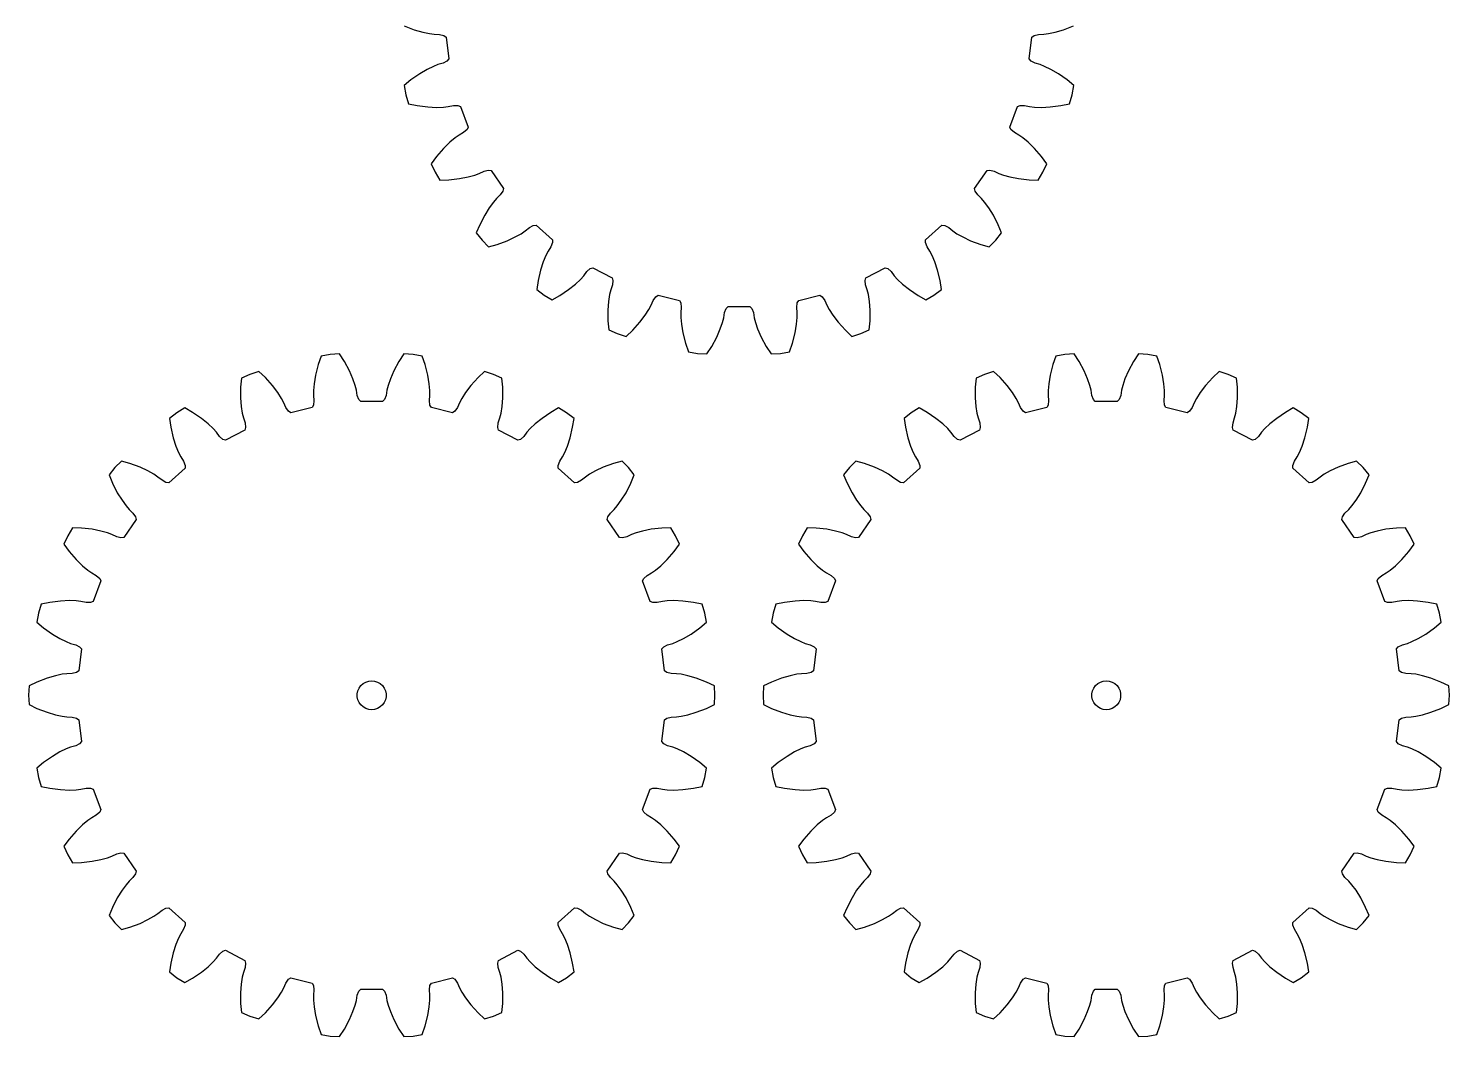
# Model space of a CAD drawing. Extents: x 0 to 148, y 0 to 213.
# Drawn here: x 0 to 147.6, y 0 to 104.7 of the extents above; entities that cross this region are included whole.
import ezdxf

# ---------------------------------------------------------------- set-up
doc = ezdxf.new("R2010")
doc.units = 0

msp = doc.modelspace()

# ---------------------------------------------------------------- linework, layer by layer
for p, q in [((39.04, 104.98), (40.08, 104.57)), ((107.52, 104.57), (108.56, 104.98)), ((40.08, 104.57), (40.96, 104.31)), ((40.96, 104.31), (41.65, 104.17)), ((41.65, 104.17), (42.15, 104.1)), ((42.15, 104.1), (42.7, 104.08)), ((42.7, 104.08), (43.15, 103.97)), ((43.15, 103.97), (43.38, 103.8)), ((43.38, 103.8), (43.65, 101.54)), ((103.95, 101.54), (104.22, 103.8)), ((104.22, 103.8), (104.45, 103.97)), ((104.45, 103.97), (104.91, 104.08)), ((104.91, 104.08), (105.45, 104.1)), ((105.45, 104.1), (105.95, 104.17)), ((105.95, 104.17), (106.65, 104.31)), ((106.65, 104.31), (107.52, 104.57)), ((41.42, 100.46), (40.64, 100)), ((42.06, 100.77), (41.42, 100.46)), ((42.53, 100.95), (42.06, 100.77)), ((43.06, 101.11), (42.53, 100.95)), ((43.47, 101.32), (43.06, 101.11)), ((43.65, 101.54), (43.47, 101.32)), ((104.13, 101.32), (103.95, 101.54)), ((104.55, 101.11), (104.13, 101.32)), ((105.07, 100.95), (104.55, 101.11)), ((105.54, 100.77), (105.07, 100.95)), ((106.18, 100.46), (105.54, 100.77)), ((106.97, 100), (106.18, 100.46)), ((39.72, 99.36), (39.01, 98.77)), ((40.64, 100), (39.72, 99.36)), ((107.88, 99.36), (106.97, 100)), ((108.59, 98.77), (107.88, 99.36)), ((39.01, 98.77), (39.19, 97.82)), ((39.19, 97.82), (39.48, 96.89)), ((108.13, 96.89), (108.42, 97.82)), ((108.42, 97.82), (108.59, 98.77)), ((39.48, 96.89), (40.38, 96.7)), ((40.38, 96.7), (41.49, 96.56)), ((41.49, 96.56), (42.4, 96.51)), ((42.4, 96.51), (43.11, 96.54)), ((43.11, 96.54), (43.61, 96.59)), ((43.61, 96.59), (44.14, 96.7)), ((44.14, 96.7), (44.61, 96.71)), ((44.61, 96.71), (44.87, 96.59)), ((44.87, 96.59), (45.68, 94.47)), ((101.92, 94.47), (102.73, 96.59)), ((102.73, 96.59), (102.99, 96.71)), ((102.99, 96.71), (103.46, 96.7)), ((103.46, 96.7), (103.99, 96.59)), ((103.99, 96.59), (104.5, 96.54)), ((104.5, 96.54), (105.21, 96.51)), ((105.21, 96.51), (106.12, 96.56)), ((106.12, 96.56), (107.22, 96.7)), ((107.22, 96.7), (108.13, 96.89)), ((44.32, 93.34), (43.77, 92.88)), ((44.73, 93.63), (44.32, 93.34)), ((45.2, 93.9), (44.73, 93.63)), ((45.56, 94.21), (45.2, 93.9)), ((45.68, 94.47), (45.56, 94.21)), ((102.05, 94.21), (101.92, 94.47)), ((102.4, 93.9), (102.05, 94.21)), ((102.87, 93.63), (102.4, 93.9)), ((103.28, 93.34), (102.87, 93.63)), ((103.83, 92.88), (103.28, 93.34)), ((43.12, 92.25), (42.39, 91.41)), ((43.77, 92.88), (43.12, 92.25)), ((104.48, 92.25), (103.83, 92.88)), ((105.22, 91.41), (104.48, 92.25)), ((42.39, 91.41), (41.84, 90.66)), ((41.84, 90.66), (42.23, 89.78)), ((105.77, 90.66), (105.22, 91.41)), ((105.37, 89.78), (105.77, 90.66)), ((42.23, 89.78), (42.74, 88.95)), ((42.74, 88.95), (43.66, 88.98)), ((43.66, 88.98), (44.77, 89.11)), ((44.77, 89.11), (45.66, 89.28)), ((45.66, 89.28), (46.35, 89.48)), ((46.35, 89.48), (46.82, 89.65)), ((46.82, 89.65), (47.32, 89.88)), ((47.32, 89.88), (47.76, 90)), ((47.76, 90), (48.05, 89.95)), ((48.05, 89.95), (49.34, 88.08)), ((98.26, 88.08), (99.56, 89.95)), ((99.56, 89.95), (99.84, 90)), ((99.84, 90), (100.29, 89.88)), ((100.29, 89.88), (100.78, 89.65)), ((100.78, 89.65), (101.26, 89.48)), ((101.26, 89.48), (101.94, 89.28)), ((101.94, 89.28), (102.83, 89.11)), ((102.83, 89.11), (103.94, 88.98)), ((103.94, 88.98), (104.87, 88.95)), ((104.87, 88.95), (105.37, 89.78)), ((49.01, 87.42), (48.62, 87.04)), ((49.28, 87.8), (49.01, 87.42)), ((49.34, 88.08), (49.28, 87.8)), ((98.32, 87.8), (98.26, 88.08)), ((98.59, 87.42), (98.32, 87.8)), ((98.98, 87.04), (98.59, 87.42)), ((47.87, 86.09), (47.39, 85.32)), ((48.29, 86.66), (47.87, 86.09)), ((48.62, 87.04), (48.29, 86.66)), ((99.31, 86.66), (98.98, 87.04)), ((99.74, 86.09), (99.31, 86.66)), ((100.22, 85.32), (99.74, 86.09)), ((46.87, 84.32), (46.52, 83.47)), ((47.39, 85.32), (46.87, 84.32)), ((52.03, 84.02), (52.43, 84.24)), ((52.43, 84.24), (52.72, 84.27)), ((52.72, 84.27), (54.42, 82.76)), ((93.18, 82.76), (94.88, 84.27)), ((94.88, 84.27), (95.17, 84.24)), ((95.17, 84.24), (95.58, 84.02)), ((100.73, 84.32), (100.22, 85.32)), ((101.08, 83.47), (100.73, 84.32)), ((46.52, 83.47), (47.12, 82.71)), ((47.12, 82.71), (47.8, 82.02)), ((48.69, 82.27), (49.74, 82.66)), ((49.74, 82.66), (50.56, 83.05)), ((50.56, 83.05), (51.18, 83.39)), ((51.18, 83.39), (51.6, 83.68)), ((51.6, 83.68), (52.03, 84.02)), ((54.42, 82.76), (54.44, 82.47)), ((93.17, 82.47), (93.18, 82.76)), ((95.58, 84.02), (96, 83.68)), ((96, 83.68), (96.42, 83.39)), ((96.42, 83.39), (97.04, 83.05)), ((97.04, 83.05), (97.86, 82.66)), ((97.86, 82.66), (98.91, 82.27)), ((99.8, 82.02), (100.49, 82.71)), ((100.49, 82.71), (101.08, 83.47)), ((47.8, 82.02), (48.69, 82.27)), ((53.97, 81.58), (53.74, 81.13)), ((54.26, 82.04), (53.97, 81.58)), ((54.44, 82.47), (54.26, 82.04)), ((93.34, 82.04), (93.17, 82.47)), ((93.63, 81.58), (93.34, 82.04)), ((93.86, 81.13), (93.63, 81.58)), ((98.91, 82.27), (99.8, 82.02)), ((53.47, 80.47), (53.19, 79.6)), ((53.74, 81.13), (53.47, 80.47)), ((58, 79.46), (58.34, 79.77)), ((58.34, 79.77), (58.62, 79.86)), ((58.62, 79.86), (60.63, 78.81)), ((86.97, 78.81), (88.99, 79.86)), ((88.99, 79.86), (89.26, 79.77)), ((89.26, 79.77), (89.6, 79.46)), ((94.13, 80.47), (93.86, 81.13)), ((94.42, 79.6), (94.13, 80.47)), ((52.93, 78.52), (52.79, 77.61)), ((53.19, 79.6), (52.93, 78.52)), ((56.82, 78.16), (57.33, 78.65)), ((57.33, 78.65), (57.67, 79.02)), ((57.67, 79.02), (58, 79.46)), ((60.63, 78.81), (60.71, 78.53)), ((60.71, 78.53), (60.65, 78.07)), ((86.89, 78.53), (86.97, 78.81)), ((86.95, 78.07), (86.89, 78.53)), ((89.6, 79.46), (89.93, 79.02)), ((89.93, 79.02), (90.27, 78.65)), ((90.27, 78.65), (90.79, 78.16)), ((94.68, 78.52), (94.42, 79.6)), ((94.82, 77.61), (94.68, 78.52)), ((52.79, 77.61), (53.55, 77.01)), ((53.55, 77.01), (54.38, 76.51)), ((54.38, 76.51), (55.18, 76.96)), ((55.18, 76.96), (56.11, 77.59)), ((56.11, 77.59), (56.82, 78.16)), ((60.36, 77.06), (60.25, 76.36)), ((60.48, 77.55), (60.36, 77.06)), ((60.65, 78.07), (60.48, 77.55)), ((64.9, 76.46), (65.15, 76.85)), ((65.15, 76.85), (65.39, 77)), ((65.39, 77), (67.61, 76.45)), ((80, 76.45), (82.21, 77)), ((82.21, 77), (82.45, 76.85)), ((82.45, 76.85), (82.71, 76.46)), ((87.12, 77.55), (86.95, 78.07)), ((87.24, 77.06), (87.12, 77.55)), ((87.35, 76.36), (87.24, 77.06)), ((90.79, 78.16), (91.5, 77.59)), ((91.5, 77.59), (92.42, 76.96)), ((92.42, 76.96), (93.22, 76.51)), ((93.22, 76.51), (94.05, 77.01)), ((94.05, 77.01), (94.82, 77.61)), ((60.25, 76.36), (60.19, 75.45)), ((60.19, 75.45), (60.19, 74.33)), ((64.06, 74.92), (64.44, 75.51)), ((64.44, 75.51), (64.68, 75.96)), ((64.68, 75.96), (64.9, 76.46)), ((67.61, 76.45), (67.75, 76.21)), ((67.75, 76.21), (67.8, 75.74)), ((67.8, 75.74), (67.76, 75.2)), ((72.31, 75.2), (72.46, 75.63)), ((72.46, 75.63), (72.66, 75.84)), ((72.66, 75.84), (74.94, 75.84)), ((74.94, 75.84), (75.14, 75.63)), ((75.14, 75.63), (75.3, 75.2)), ((79.81, 75.74), (79.85, 76.21)), ((79.85, 75.2), (79.81, 75.74)), ((79.85, 76.21), (80, 76.45)), ((82.71, 76.46), (82.93, 75.96)), ((82.93, 75.96), (83.16, 75.51)), ((83.16, 75.51), (83.55, 74.92)), ((87.42, 75.45), (87.35, 76.36)), ((87.41, 74.33), (87.42, 75.45)), ((60.19, 74.33), (60.28, 73.41)), ((62.76, 73.36), (63.5, 74.19)), ((63.5, 74.19), (64.06, 74.92)), ((67.76, 75.2), (67.76, 74.69)), ((67.76, 74.69), (67.82, 73.99)), ((67.82, 73.99), (67.98, 73.09)), ((71.86, 73.5), (72.09, 74.17)), ((72.09, 74.17), (72.22, 74.66)), ((72.22, 74.66), (72.31, 75.2)), ((75.3, 75.2), (75.39, 74.66)), ((75.39, 74.66), (75.51, 74.17)), ((75.51, 74.17), (75.74, 73.5)), ((79.63, 73.09), (79.78, 73.99)), ((79.78, 73.99), (79.84, 74.69)), ((79.84, 74.69), (79.85, 75.2)), ((83.55, 74.92), (84.1, 74.19)), ((84.1, 74.19), (84.85, 73.36)), ((87.33, 73.41), (87.41, 74.33)), ((60.28, 73.41), (61.16, 73.01)), ((61.16, 73.01), (62.09, 72.73)), ((62.09, 72.73), (62.76, 73.36)), ((67.98, 73.09), (68.25, 72.01)), ((70.97, 71.68), (71.5, 72.66)), ((71.5, 72.66), (71.86, 73.5)), ((75.74, 73.5), (76.11, 72.66)), ((76.11, 72.66), (76.63, 71.68)), ((79.35, 72.01), (79.63, 73.09)), ((84.85, 73.36), (85.52, 72.73)), ((85.52, 72.73), (86.44, 73.01)), ((86.44, 73.01), (87.33, 73.41)), ((32.32, 70.9), (31.35, 70.84)), ((32.82, 70.12), (32.32, 70.9)), ((38.98, 70.9), (38.48, 70.12)), ((39.95, 70.84), (38.98, 70.9)), ((68.25, 72.01), (68.55, 71.13)), ((68.55, 71.13), (69.5, 70.96)), ((69.5, 70.96), (70.47, 70.9)), ((70.47, 70.9), (70.97, 71.68)), ((76.63, 71.68), (77.13, 70.9)), ((77.13, 70.9), (78.1, 70.96)), ((78.1, 70.96), (79.05, 71.13)), ((79.05, 71.13), (79.35, 72.01)), ((108.62, 70.9), (107.65, 70.84)), ((109.12, 70.12), (108.62, 70.9)), ((115.28, 70.9), (114.78, 70.12)), ((116.25, 70.84), (115.28, 70.9)), ((30.1, 69.79), (29.83, 68.71)), ((30.4, 70.67), (30.1, 69.79)), ((31.35, 70.84), (30.4, 70.67)), ((33.35, 69.14), (32.82, 70.12)), ((38.48, 70.12), (37.95, 69.14)), ((40.9, 70.67), (39.95, 70.84)), ((41.2, 69.79), (40.9, 70.67)), ((41.48, 68.71), (41.2, 69.79)), ((106.4, 69.79), (106.13, 68.71)), ((106.7, 70.67), (106.4, 69.79)), ((107.65, 70.84), (106.7, 70.67)), ((109.65, 69.14), (109.12, 70.12)), ((114.78, 70.12), (114.26, 69.14)), ((117.2, 70.67), (116.25, 70.84)), ((117.5, 69.79), (117.2, 70.67)), ((117.78, 68.71), (117.5, 69.79)), ((22.12, 68.39), (22.04, 67.46)), ((23.01, 68.78), (22.12, 68.39)), ((23.93, 69.07), (23.01, 68.78)), ((24.61, 68.44), (23.93, 69.07)), ((25.35, 67.61), (24.61, 68.44)), ((29.83, 68.71), (29.67, 67.81)), ((33.71, 68.3), (33.35, 69.14)), ((33.94, 67.63), (33.71, 68.3)), ((37.59, 68.3), (37.36, 67.63)), ((37.95, 69.14), (37.59, 68.3)), ((41.63, 67.81), (41.48, 68.71)), ((46.7, 68.44), (45.95, 67.61)), ((47.37, 69.07), (46.7, 68.44)), ((48.29, 68.78), (47.37, 69.07)), ((49.18, 68.39), (48.29, 68.78)), ((49.26, 67.46), (49.18, 68.39)), ((98.43, 68.39), (98.34, 67.46)), ((99.31, 68.78), (98.43, 68.39)), ((100.24, 69.07), (99.31, 68.78)), ((100.91, 68.44), (100.24, 69.07)), ((101.65, 67.61), (100.91, 68.44)), ((106.13, 68.71), (105.97, 67.81)), ((110.01, 68.3), (109.65, 69.14)), ((110.24, 67.63), (110.01, 68.3)), ((113.89, 68.3), (113.66, 67.63)), ((114.26, 69.14), (113.89, 68.3)), ((117.93, 67.81), (117.78, 68.71)), ((123, 68.44), (122.25, 67.61)), ((123.67, 69.07), (123, 68.44)), ((124.59, 68.78), (123.67, 69.07)), ((125.48, 68.39), (124.59, 68.78)), ((125.56, 67.46), (125.48, 68.39)), ((22.04, 67.46), (22.04, 66.35)), ((25.91, 66.88), (25.35, 67.61)), ((26.29, 66.29), (25.91, 66.88)), ((29.67, 67.81), (29.61, 67.1)), ((29.61, 67.1), (29.61, 66.6)), ((29.61, 66.6), (29.65, 66.05)), ((34.06, 67.14), (33.94, 67.63)), ((34.16, 66.6), (34.06, 67.14)), ((34.31, 66.16), (34.16, 66.6)), ((37.15, 66.6), (36.99, 66.16)), ((37.24, 67.14), (37.15, 66.6)), ((37.36, 67.63), (37.24, 67.14)), ((41.69, 67.1), (41.63, 67.81)), ((41.65, 66.05), (41.69, 66.6)), ((41.69, 66.6), (41.69, 67.1)), ((45.4, 66.88), (45.01, 66.29)), ((45.95, 67.61), (45.4, 66.88)), ((49.27, 66.35), (49.26, 67.46)), ((98.34, 67.46), (98.34, 66.35)), ((102.21, 66.88), (101.65, 67.61)), ((102.59, 66.29), (102.21, 66.88)), ((105.97, 67.81), (105.91, 67.1)), ((105.91, 67.1), (105.91, 66.6)), ((105.91, 66.6), (105.95, 66.05)), ((110.37, 67.14), (110.24, 67.63)), ((110.46, 66.6), (110.37, 67.14)), ((110.61, 66.16), (110.46, 66.6)), ((113.45, 66.6), (113.29, 66.16)), ((113.54, 67.14), (113.45, 66.6)), ((113.66, 67.63), (113.54, 67.14)), ((117.99, 67.1), (117.93, 67.81)), ((117.96, 66.05), (118, 66.6)), ((118, 66.6), (117.99, 67.1)), ((121.7, 66.88), (121.31, 66.29)), ((122.25, 67.61), (121.7, 66.88)), ((125.57, 66.35), (125.56, 67.46)), ((16.23, 65.29), (15.4, 64.79)), ((17.03, 64.83), (16.23, 65.29)), ((22.04, 66.35), (22.1, 65.44)), ((22.1, 65.44), (22.21, 64.74)), ((26.53, 65.84), (26.29, 66.29)), ((26.74, 65.34), (26.53, 65.84)), ((27, 64.95), (26.74, 65.34)), ((27.24, 64.8), (27, 64.95)), ((29.46, 65.34), (27.24, 64.8)), ((29.6, 65.59), (29.46, 65.34)), ((29.65, 66.05), (29.6, 65.59)), ((34.51, 65.96), (34.31, 66.16)), ((36.79, 65.96), (34.51, 65.96)), ((36.99, 66.16), (36.79, 65.96)), ((41.7, 65.59), (41.65, 66.05)), ((41.85, 65.34), (41.7, 65.59)), ((44.06, 64.8), (41.85, 65.34)), ((44.3, 64.95), (44.06, 64.8)), ((44.56, 65.34), (44.3, 64.95)), ((44.77, 65.84), (44.56, 65.34)), ((45.01, 66.29), (44.77, 65.84)), ((49.09, 64.74), (49.2, 65.44)), ((49.2, 65.44), (49.27, 66.35)), ((55.07, 65.29), (54.27, 64.83)), ((55.9, 64.79), (55.07, 65.29)), ((92.53, 65.29), (91.7, 64.79)), ((93.33, 64.83), (92.53, 65.29)), ((98.34, 66.35), (98.4, 65.44)), ((98.4, 65.44), (98.51, 64.74)), ((102.83, 65.84), (102.59, 66.29)), ((103.05, 65.34), (102.83, 65.84)), ((103.3, 64.95), (103.05, 65.34)), ((103.55, 64.8), (103.3, 64.95)), ((105.76, 65.34), (103.55, 64.8)), ((105.9, 65.59), (105.76, 65.34)), ((105.95, 66.05), (105.9, 65.59)), ((110.81, 65.96), (110.61, 66.16)), ((113.09, 65.96), (110.81, 65.96)), ((113.29, 66.16), (113.09, 65.96)), ((118, 65.59), (117.96, 66.05)), ((118.15, 65.34), (118, 65.59)), ((120.36, 64.8), (118.15, 65.34)), ((120.6, 64.95), (120.36, 64.8)), ((120.86, 65.34), (120.6, 64.95)), ((121.08, 65.84), (120.86, 65.34)), ((121.31, 66.29), (121.08, 65.84)), ((125.39, 64.74), (125.5, 65.44)), ((125.5, 65.44), (125.57, 66.35)), ((131.37, 65.29), (130.57, 64.83)), ((132.2, 64.79), (131.37, 65.29)), ((15.4, 64.79), (14.64, 64.19)), ((14.64, 64.19), (14.78, 63.28)), ((17.96, 64.21), (17.03, 64.83)), ((18.67, 63.64), (17.96, 64.21)), ((19.18, 63.15), (18.67, 63.64)), ((22.21, 64.74), (22.33, 64.25)), ((22.33, 64.25), (22.5, 63.73)), ((22.5, 63.73), (22.56, 63.27)), ((48.74, 63.27), (48.8, 63.73)), ((48.8, 63.73), (48.97, 64.25)), ((48.97, 64.25), (49.09, 64.74)), ((52.64, 63.64), (52.12, 63.15)), ((53.35, 64.21), (52.64, 63.64)), ((54.27, 64.83), (53.35, 64.21)), ((56.67, 64.19), (55.9, 64.79)), ((56.52, 63.28), (56.67, 64.19)), ((91.7, 64.79), (90.94, 64.19)), ((90.94, 64.19), (91.08, 63.28)), ((94.26, 64.21), (93.33, 64.83)), ((94.97, 63.64), (94.26, 64.21)), ((95.48, 63.15), (94.97, 63.64)), ((98.51, 64.74), (98.63, 64.25)), ((98.63, 64.25), (98.8, 63.73)), ((98.8, 63.73), (98.86, 63.27)), ((125.04, 63.27), (125.11, 63.73)), ((125.11, 63.73), (125.28, 64.25)), ((125.28, 64.25), (125.39, 64.74)), ((128.94, 63.64), (128.42, 63.15)), ((129.65, 64.21), (128.94, 63.64)), ((130.57, 64.83), (129.65, 64.21)), ((132.97, 64.19), (132.2, 64.79)), ((132.83, 63.28), (132.97, 64.19)), ((14.78, 63.28), (15.04, 62.19)), ((15.04, 62.19), (15.32, 61.33)), ((19.52, 62.77), (19.18, 63.15)), ((19.85, 62.34), (19.52, 62.77)), ((20.19, 62.02), (19.85, 62.34)), ((20.46, 61.93), (20.19, 62.02)), ((22.48, 62.99), (20.46, 61.93)), ((22.56, 63.27), (22.48, 62.99)), ((48.82, 62.99), (48.74, 63.27)), ((50.84, 61.93), (48.82, 62.99)), ((51.11, 62.02), (50.84, 61.93)), ((51.45, 62.34), (51.11, 62.02)), ((51.78, 62.77), (51.45, 62.34)), ((52.12, 63.15), (51.78, 62.77)), ((55.98, 61.33), (56.27, 62.19)), ((56.27, 62.19), (56.52, 63.28)), ((91.08, 63.28), (91.34, 62.19)), ((91.34, 62.19), (91.62, 61.33)), ((95.82, 62.77), (95.48, 63.15)), ((96.15, 62.34), (95.82, 62.77)), ((96.49, 62.02), (96.15, 62.34)), ((96.77, 61.93), (96.49, 62.02)), ((98.78, 62.99), (96.77, 61.93)), ((98.86, 63.27), (98.78, 62.99)), ((125.12, 62.99), (125.04, 63.27)), ((127.14, 61.93), (125.12, 62.99)), ((127.41, 62.02), (127.14, 61.93)), ((127.75, 62.34), (127.41, 62.02)), ((128.08, 62.77), (127.75, 62.34)), ((128.42, 63.15), (128.08, 62.77)), ((132.28, 61.33), (132.57, 62.19)), ((132.57, 62.19), (132.83, 63.28)), ((15.32, 61.33), (15.59, 60.67)), ((15.59, 60.67), (15.82, 60.22)), ((55.48, 60.22), (55.71, 60.67)), ((55.71, 60.67), (55.98, 61.33)), ((91.62, 61.33), (91.89, 60.67)), ((91.89, 60.67), (92.12, 60.22)), ((131.78, 60.22), (132.01, 60.67)), ((132.01, 60.67), (132.28, 61.33)), ((8.97, 59.09), (8.37, 58.33)), ((9.65, 59.78), (8.97, 59.09)), ((10.54, 59.53), (9.65, 59.78)), ((11.59, 59.14), (10.54, 59.53)), ((12.41, 58.75), (11.59, 59.14)), ((15.82, 60.22), (16.11, 59.76)), ((16.11, 59.76), (16.28, 59.33)), ((16.28, 59.33), (16.27, 59.04)), ((55.02, 59.33), (55.19, 59.76)), ((55.03, 59.04), (55.02, 59.33)), ((55.19, 59.76), (55.48, 60.22)), ((59.71, 59.14), (58.89, 58.75)), ((60.76, 59.53), (59.71, 59.14)), ((61.65, 59.78), (60.76, 59.53)), ((62.34, 59.09), (61.65, 59.78)), ((62.93, 58.33), (62.34, 59.09)), ((85.27, 59.09), (84.67, 58.33)), ((85.95, 59.78), (85.27, 59.09)), ((86.84, 59.53), (85.95, 59.78)), ((87.89, 59.14), (86.84, 59.53)), ((88.72, 58.75), (87.89, 59.14)), ((92.12, 60.22), (92.41, 59.76)), ((92.41, 59.76), (92.59, 59.33)), ((92.59, 59.33), (92.57, 59.04)), ((131.32, 59.33), (131.49, 59.76)), ((131.33, 59.04), (131.32, 59.33)), ((131.49, 59.76), (131.78, 60.22)), ((136.02, 59.14), (135.19, 58.75)), ((137.06, 59.53), (136.02, 59.14)), ((137.95, 59.78), (137.06, 59.53)), ((138.64, 59.09), (137.95, 59.78)), ((139.24, 58.33), (138.64, 59.09)), ((8.37, 58.33), (8.72, 57.47)), ((13.03, 58.4), (12.41, 58.75)), ((13.45, 58.12), (13.03, 58.4)), ((13.88, 57.78), (13.45, 58.12)), ((14.28, 57.55), (13.88, 57.78)), ((16.27, 59.04), (14.57, 57.53)), ((56.73, 57.53), (55.03, 59.04)), ((57.43, 57.78), (57.02, 57.55)), ((57.85, 58.12), (57.43, 57.78)), ((58.27, 58.4), (57.85, 58.12)), ((58.89, 58.75), (58.27, 58.4)), ((62.58, 57.47), (62.93, 58.33)), ((84.67, 58.33), (85.03, 57.47)), ((89.33, 58.4), (88.72, 58.75)), ((89.75, 58.12), (89.33, 58.4)), ((90.18, 57.78), (89.75, 58.12)), ((90.58, 57.55), (90.18, 57.78)), ((92.57, 59.04), (90.87, 57.53)), ((133.03, 57.53), (131.33, 59.04)), ((133.73, 57.78), (133.32, 57.55)), ((134.15, 58.12), (133.73, 57.78)), ((134.57, 58.4), (134.15, 58.12)), ((135.19, 58.75), (134.57, 58.4)), ((138.88, 57.47), (139.24, 58.33)), ((8.72, 57.47), (9.23, 56.48)), ((9.23, 56.48), (9.72, 55.71)), ((14.57, 57.53), (14.28, 57.55)), ((57.02, 57.55), (56.73, 57.53)), ((61.58, 55.71), (62.07, 56.48)), ((62.07, 56.48), (62.58, 57.47)), ((85.03, 57.47), (85.54, 56.48)), ((85.54, 56.48), (86.02, 55.71)), ((90.87, 57.53), (90.58, 57.55)), ((133.32, 57.55), (133.03, 57.53)), ((137.89, 55.71), (138.37, 56.48)), ((138.37, 56.48), (138.88, 57.47)), ((9.72, 55.71), (10.14, 55.14)), ((10.14, 55.14), (10.47, 54.76)), ((10.47, 54.76), (10.86, 54.37)), ((60.44, 54.37), (60.83, 54.76)), ((60.83, 54.76), (61.16, 55.14)), ((61.16, 55.14), (61.58, 55.71)), ((86.02, 55.71), (86.44, 55.14)), ((86.44, 55.14), (86.77, 54.76)), ((86.77, 54.76), (87.16, 54.37)), ((136.74, 54.37), (137.13, 54.76)), ((137.13, 54.76), (137.46, 55.14)), ((137.46, 55.14), (137.89, 55.71)), ((11.19, 53.72), (9.9, 51.84)), ((10.86, 54.37), (11.13, 54)), ((11.13, 54), (11.19, 53.72)), ((60.11, 53.72), (60.17, 54)), ((61.4, 51.84), (60.11, 53.72)), ((60.17, 54), (60.44, 54.37)), ((87.49, 53.72), (86.2, 51.84)), ((87.16, 54.37), (87.43, 54)), ((87.43, 54), (87.49, 53.72)), ((136.41, 53.72), (136.47, 54)), ((137.71, 51.84), (136.41, 53.72)), ((136.47, 54), (136.74, 54.37)), ((4.08, 52.02), (3.69, 51.13)), ((4.59, 52.85), (4.08, 52.02)), ((5.51, 52.82), (4.59, 52.85)), ((6.62, 52.69), (5.51, 52.82)), ((7.51, 52.51), (6.62, 52.69)), ((8.2, 52.32), (7.51, 52.51)), ((8.67, 52.15), (8.2, 52.32)), ((9.17, 51.92), (8.67, 52.15)), ((9.61, 51.8), (9.17, 51.92)), ((9.9, 51.84), (9.61, 51.8)), ((61.69, 51.8), (61.4, 51.84)), ((62.14, 51.92), (61.69, 51.8)), ((62.63, 52.15), (62.14, 51.92)), ((63.11, 52.32), (62.63, 52.15)), ((63.79, 52.51), (63.11, 52.32)), ((64.68, 52.69), (63.79, 52.51)), ((65.79, 52.82), (64.68, 52.69)), ((66.72, 52.85), (65.79, 52.82)), ((67.22, 52.02), (66.72, 52.85)), ((67.62, 51.13), (67.22, 52.02)), ((80.38, 52.02), (79.99, 51.13)), ((80.89, 52.85), (80.38, 52.02)), ((81.81, 52.82), (80.89, 52.85)), ((82.92, 52.69), (81.81, 52.82)), ((83.81, 52.51), (82.92, 52.69)), ((84.5, 52.32), (83.81, 52.51)), ((84.97, 52.15), (84.5, 52.32)), ((85.47, 51.92), (84.97, 52.15)), ((85.91, 51.8), (85.47, 51.92)), ((86.2, 51.84), (85.91, 51.8)), ((137.99, 51.8), (137.71, 51.84)), ((138.44, 51.92), (137.99, 51.8)), ((138.93, 52.15), (138.44, 51.92)), ((139.41, 52.32), (138.93, 52.15)), ((140.09, 52.51), (139.41, 52.32)), ((140.99, 52.69), (140.09, 52.51)), ((142.09, 52.82), (140.99, 52.69)), ((143.02, 52.85), (142.09, 52.82)), ((143.52, 52.02), (143.02, 52.85)), ((143.92, 51.13), (143.52, 52.02)), ((3.69, 51.13), (4.24, 50.39)), ((4.24, 50.39), (4.97, 49.55)), ((66.33, 49.55), (67.07, 50.39)), ((67.07, 50.39), (67.62, 51.13)), ((79.99, 51.13), (80.54, 50.39)), ((80.54, 50.39), (81.27, 49.55)), ((142.63, 49.55), (143.37, 50.39)), ((143.37, 50.39), (143.92, 51.13)), ((4.97, 49.55), (5.62, 48.91)), ((5.62, 48.91), (6.17, 48.46)), ((65.13, 48.46), (65.68, 48.91)), ((65.68, 48.91), (66.33, 49.55)), ((81.27, 49.55), (81.92, 48.91)), ((81.92, 48.91), (82.47, 48.46)), ((141.43, 48.46), (141.98, 48.91)), ((141.98, 48.91), (142.63, 49.55)), ((6.17, 48.46), (6.58, 48.17)), ((6.58, 48.17), (7.05, 47.89)), ((7.53, 47.33), (6.72, 45.2)), ((7.05, 47.89), (7.41, 47.59)), ((7.41, 47.59), (7.53, 47.33)), ((63.77, 47.33), (63.9, 47.59)), ((64.58, 45.2), (63.77, 47.33)), ((63.9, 47.59), (64.25, 47.89)), ((64.25, 47.89), (64.72, 48.17)), ((64.72, 48.17), (65.13, 48.46)), ((82.47, 48.46), (82.88, 48.17)), ((82.88, 48.17), (83.36, 47.89)), ((83.83, 47.33), (83.02, 45.2)), ((83.36, 47.89), (83.71, 47.59)), ((83.71, 47.59), (83.83, 47.33)), ((140.07, 47.33), (140.2, 47.59)), ((140.88, 45.2), (140.07, 47.33)), ((140.2, 47.59), (140.55, 47.89)), ((140.55, 47.89), (141.02, 48.17)), ((141.02, 48.17), (141.43, 48.46)), ((1.32, 44.91), (1.04, 43.98)), ((2.23, 45.1), (1.32, 44.91)), ((3.34, 45.24), (2.23, 45.1)), ((4.25, 45.28), (3.34, 45.24)), ((4.95, 45.26), (4.25, 45.28)), ((5.46, 45.2), (4.95, 45.26)), ((5.99, 45.1), (5.46, 45.2)), ((6.46, 45.09), (5.99, 45.1)), ((6.72, 45.2), (6.46, 45.09)), ((64.84, 45.09), (64.58, 45.2)), ((65.31, 45.1), (64.84, 45.09)), ((65.84, 45.2), (65.31, 45.1)), ((66.35, 45.26), (65.84, 45.2)), ((67.05, 45.28), (66.35, 45.26)), ((67.97, 45.24), (67.05, 45.28)), ((69.07, 45.1), (67.97, 45.24)), ((69.98, 44.91), (69.07, 45.1)), ((70.27, 43.98), (69.98, 44.91)), ((77.63, 44.91), (77.34, 43.98)), ((78.53, 45.1), (77.63, 44.91)), ((79.64, 45.24), (78.53, 45.1)), ((80.55, 45.28), (79.64, 45.24)), ((81.26, 45.26), (80.55, 45.28)), ((81.76, 45.2), (81.26, 45.26)), ((82.3, 45.1), (81.76, 45.2)), ((82.76, 45.09), (82.3, 45.1)), ((83.02, 45.2), (82.76, 45.09)), ((141.15, 45.09), (140.88, 45.2)), ((141.61, 45.1), (141.15, 45.09)), ((142.15, 45.2), (141.61, 45.1)), ((142.65, 45.26), (142.15, 45.2)), ((143.36, 45.28), (142.65, 45.26)), ((144.27, 45.24), (143.36, 45.28)), ((145.37, 45.1), (144.27, 45.24)), ((146.28, 44.91), (145.37, 45.1)), ((146.57, 43.98), (146.28, 44.91)), ((1.04, 43.98), (0.86, 43.03)), ((0.86, 43.03), (1.57, 42.44)), ((69.73, 42.44), (70.44, 43.03)), ((70.44, 43.03), (70.27, 43.98)), ((77.34, 43.98), (77.16, 43.03)), ((77.16, 43.03), (77.87, 42.44)), ((146.03, 42.44), (146.74, 43.03)), ((146.74, 43.03), (146.57, 43.98)), ((1.57, 42.44), (2.49, 41.8)), ((2.49, 41.8), (3.27, 41.33)), ((3.27, 41.33), (3.91, 41.03)), ((67.39, 41.03), (68.03, 41.33)), ((68.03, 41.33), (68.82, 41.8)), ((68.82, 41.8), (69.73, 42.44)), ((77.87, 42.44), (78.79, 41.8)), ((78.79, 41.8), (79.57, 41.33)), ((79.57, 41.33), (80.21, 41.03)), ((143.69, 41.03), (144.33, 41.33)), ((144.33, 41.33), (145.12, 41.8)), ((145.12, 41.8), (146.03, 42.44)), ((3.91, 41.03), (4.38, 40.84)), ((4.38, 40.84), (4.91, 40.69)), ((4.91, 40.69), (5.32, 40.48)), ((5.5, 40.26), (5.23, 38)), ((5.32, 40.48), (5.5, 40.26)), ((65.8, 40.26), (65.98, 40.48)), ((66.07, 38), (65.8, 40.26)), ((65.98, 40.48), (66.39, 40.69)), ((66.39, 40.69), (66.92, 40.84)), ((66.92, 40.84), (67.39, 41.03)), ((80.21, 41.03), (80.68, 40.84)), ((80.68, 40.84), (81.21, 40.69)), ((81.21, 40.69), (81.62, 40.48)), ((81.8, 40.26), (81.53, 38)), ((81.62, 40.48), (81.8, 40.26)), ((142.1, 40.26), (142.28, 40.48)), ((142.37, 38), (142.1, 40.26)), ((142.28, 40.48), (142.7, 40.69)), ((142.7, 40.69), (143.22, 40.84)), ((143.22, 40.84), (143.69, 41.03)), ((1.93, 37.22), (0.89, 36.82)), ((2.81, 37.48), (1.93, 37.22)), ((3.5, 37.63), (2.81, 37.48)), ((4, 37.69), (3.5, 37.63)), ((4.55, 37.72), (4, 37.69)), ((5, 37.82), (4.55, 37.72)), ((5.23, 38), (5, 37.82)), ((35.04, 36.82), (35.34, 36.92)), ((35.34, 36.92), (35.65, 36.95)), ((35.65, 36.95), (35.96, 36.92)), ((35.96, 36.92), (36.26, 36.82)), ((66.3, 37.82), (66.07, 38)), ((66.75, 37.72), (66.3, 37.82)), ((67.3, 37.69), (66.75, 37.72)), ((67.8, 37.63), (67.3, 37.69)), ((68.5, 37.48), (67.8, 37.63)), ((69.37, 37.22), (68.5, 37.48)), ((70.41, 36.82), (69.37, 37.22)), ((78.23, 37.22), (77.19, 36.82)), ((79.11, 37.48), (78.23, 37.22)), ((79.8, 37.63), (79.11, 37.48)), ((80.3, 37.69), (79.8, 37.63)), ((80.85, 37.72), (80.3, 37.69)), ((81.3, 37.82), (80.85, 37.72)), ((81.53, 38), (81.3, 37.82)), ((111.34, 36.82), (111.64, 36.92)), ((111.64, 36.92), (111.95, 36.95)), ((111.95, 36.95), (112.26, 36.92)), ((112.26, 36.92), (112.56, 36.82)), ((142.6, 37.82), (142.37, 38)), ((143.06, 37.72), (142.6, 37.82)), ((143.6, 37.69), (143.06, 37.72)), ((144.1, 37.63), (143.6, 37.69)), ((144.8, 37.48), (144.1, 37.63)), ((145.67, 37.22), (144.8, 37.48)), ((146.71, 36.82), (145.67, 37.22)), ((0.06, 36.42), (0, 35.45)), ((0, 35.45), (0.06, 34.48)), ((0.89, 36.82), (0.06, 36.42)), ((34.16, 35.61), (34.22, 35.91)), ((34.16, 35.29), (34.16, 35.61)), ((34.22, 35.91), (34.35, 36.2)), ((34.35, 36.2), (34.54, 36.45)), ((34.54, 36.45), (34.77, 36.66)), ((34.77, 36.66), (35.04, 36.82)), ((36.26, 36.82), (36.53, 36.66)), ((36.53, 36.66), (36.77, 36.45)), ((36.77, 36.45), (36.95, 36.2)), ((36.95, 36.2), (37.08, 35.91)), ((37.08, 35.91), (37.14, 35.61)), ((37.14, 35.61), (37.14, 35.29)), ((71.24, 36.42), (70.41, 36.82)), ((71.3, 35.45), (71.24, 36.42)), ((71.24, 34.48), (71.3, 35.45)), ((76.36, 36.42), (76.3, 35.45)), ((76.3, 35.45), (76.36, 34.48)), ((77.19, 36.82), (76.36, 36.42)), ((110.46, 35.61), (110.53, 35.91)), ((110.46, 35.29), (110.46, 35.61)), ((110.53, 35.91), (110.65, 36.2)), ((110.65, 36.2), (110.84, 36.45)), ((110.84, 36.45), (111.07, 36.66)), ((111.07, 36.66), (111.34, 36.82)), ((112.56, 36.82), (112.83, 36.66)), ((112.83, 36.66), (113.07, 36.45)), ((113.07, 36.45), (113.25, 36.2)), ((113.25, 36.2), (113.38, 35.91)), ((113.38, 35.91), (113.44, 35.61)), ((113.44, 35.61), (113.44, 35.29)), ((147.54, 36.42), (146.71, 36.82)), ((147.6, 35.45), (147.54, 36.42)), ((147.54, 34.48), (147.6, 35.45)), ((0.06, 34.48), (0.89, 34.08)), ((0.89, 34.08), (1.93, 33.68)), ((34.22, 34.99), (34.16, 35.29)), ((34.35, 34.7), (34.22, 34.99)), ((34.54, 34.45), (34.35, 34.7)), ((34.77, 34.24), (34.54, 34.45)), ((35.04, 34.08), (34.77, 34.24)), ((35.34, 33.98), (35.04, 34.08)), ((35.65, 33.95), (35.34, 33.98)), ((35.96, 33.98), (35.65, 33.95)), ((36.26, 34.08), (35.96, 33.98)), ((36.53, 34.24), (36.26, 34.08)), ((36.77, 34.45), (36.53, 34.24)), ((36.95, 34.7), (36.77, 34.45)), ((37.08, 34.99), (36.95, 34.7)), ((37.14, 35.29), (37.08, 34.99)), ((69.37, 33.68), (70.41, 34.08)), ((70.41, 34.08), (71.24, 34.48)), ((76.36, 34.48), (77.19, 34.08)), ((77.19, 34.08), (78.23, 33.68)), ((110.53, 34.99), (110.46, 35.29)), ((110.65, 34.7), (110.53, 34.99)), ((110.84, 34.45), (110.65, 34.7)), ((111.07, 34.24), (110.84, 34.45)), ((111.34, 34.08), (111.07, 34.24)), ((111.64, 33.98), (111.34, 34.08)), ((111.95, 33.95), (111.64, 33.98)), ((112.26, 33.98), (111.95, 33.95)), ((112.56, 34.08), (112.26, 33.98)), ((112.83, 34.24), (112.56, 34.08)), ((113.07, 34.45), (112.83, 34.24)), ((113.25, 34.7), (113.07, 34.45)), ((113.38, 34.99), (113.25, 34.7)), ((113.44, 35.29), (113.38, 34.99)), ((145.67, 33.68), (146.71, 34.08)), ((146.71, 34.08), (147.54, 34.48)), ((1.93, 33.68), (2.81, 33.42)), ((2.81, 33.42), (3.5, 33.27)), ((3.5, 33.27), (4, 33.2)), ((4, 33.2), (4.55, 33.18)), ((4.55, 33.18), (5, 33.08)), ((5, 33.08), (5.23, 32.9)), ((5.23, 32.9), (5.5, 30.64)), ((65.8, 30.64), (66.07, 32.9)), ((66.07, 32.9), (66.3, 33.08)), ((66.3, 33.08), (66.75, 33.18)), ((66.75, 33.18), (67.3, 33.2)), ((67.3, 33.2), (67.8, 33.27)), ((67.8, 33.27), (68.5, 33.42)), ((68.5, 33.42), (69.37, 33.68)), ((78.23, 33.68), (79.11, 33.42)), ((79.11, 33.42), (79.8, 33.27)), ((79.8, 33.27), (80.3, 33.2)), ((80.3, 33.2), (80.85, 33.18)), ((80.85, 33.18), (81.3, 33.08)), ((81.3, 33.08), (81.53, 32.9)), ((81.53, 32.9), (81.8, 30.64)), ((142.1, 30.64), (142.37, 32.9)), ((142.37, 32.9), (142.6, 33.08)), ((142.6, 33.08), (143.06, 33.18)), ((143.06, 33.18), (143.6, 33.2)), ((143.6, 33.2), (144.1, 33.27)), ((144.1, 33.27), (144.8, 33.42)), ((144.8, 33.42), (145.67, 33.68)), ((3.27, 29.56), (2.49, 29.1)), ((3.91, 29.87), (3.27, 29.56)), ((4.38, 30.05), (3.91, 29.87)), ((4.91, 30.21), (4.38, 30.05)), ((5.32, 30.42), (4.91, 30.21)), ((5.5, 30.64), (5.32, 30.42)), ((65.98, 30.42), (65.8, 30.64)), ((66.39, 30.21), (65.98, 30.42)), ((66.92, 30.05), (66.39, 30.21)), ((67.39, 29.87), (66.92, 30.05)), ((68.03, 29.56), (67.39, 29.87)), ((68.82, 29.1), (68.03, 29.56)), ((79.57, 29.56), (78.79, 29.1)), ((80.21, 29.87), (79.57, 29.56)), ((80.68, 30.05), (80.21, 29.87)), ((81.21, 30.21), (80.68, 30.05)), ((81.62, 30.42), (81.21, 30.21)), ((81.8, 30.64), (81.62, 30.42)), ((142.28, 30.42), (142.1, 30.64)), ((142.7, 30.21), (142.28, 30.42)), ((143.22, 30.05), (142.7, 30.21)), ((143.69, 29.87), (143.22, 30.05)), ((144.33, 29.56), (143.69, 29.87)), ((145.12, 29.1), (144.33, 29.56)), ((1.57, 28.46), (0.86, 27.87)), ((2.49, 29.1), (1.57, 28.46)), ((69.73, 28.46), (68.82, 29.1)), ((70.44, 27.87), (69.73, 28.46)), ((77.87, 28.46), (77.16, 27.87)), ((78.79, 29.1), (77.87, 28.46)), ((146.03, 28.46), (145.12, 29.1)), ((146.74, 27.87), (146.03, 28.46)), ((0.86, 27.87), (1.04, 26.92)), ((1.04, 26.92), (1.32, 25.99)), ((69.98, 25.99), (70.27, 26.92)), ((70.27, 26.92), (70.44, 27.87)), ((77.16, 27.87), (77.34, 26.92)), ((77.34, 26.92), (77.63, 25.99)), ((146.28, 25.99), (146.57, 26.92)), ((146.57, 26.92), (146.74, 27.87)), ((1.32, 25.99), (2.23, 25.8)), ((2.23, 25.8), (3.34, 25.66)), ((3.34, 25.66), (4.25, 25.61)), ((4.25, 25.61), (4.95, 25.64)), ((4.95, 25.64), (5.46, 25.69)), ((5.46, 25.69), (5.99, 25.8)), ((5.99, 25.8), (6.46, 25.81)), ((6.46, 25.81), (6.72, 25.7)), ((6.72, 25.7), (7.53, 23.57)), ((63.77, 23.57), (64.58, 25.7)), ((64.58, 25.7), (64.84, 25.81)), ((64.84, 25.81), (65.31, 25.8)), ((65.31, 25.8), (65.84, 25.69)), ((65.84, 25.69), (66.35, 25.64)), ((66.35, 25.64), (67.05, 25.61)), ((67.05, 25.61), (67.97, 25.66)), ((67.97, 25.66), (69.07, 25.8)), ((69.07, 25.8), (69.98, 25.99)), ((77.63, 25.99), (78.53, 25.8)), ((78.53, 25.8), (79.64, 25.66)), ((79.64, 25.66), (80.55, 25.61)), ((80.55, 25.61), (81.26, 25.64)), ((81.26, 25.64), (81.76, 25.69)), ((81.76, 25.69), (82.3, 25.8)), ((82.3, 25.8), (82.76, 25.81)), ((82.76, 25.81), (83.02, 25.7)), ((83.02, 25.7), (83.83, 23.57)), ((140.07, 23.57), (140.88, 25.7)), ((140.88, 25.7), (141.15, 25.81)), ((141.15, 25.81), (141.61, 25.8)), ((141.61, 25.8), (142.15, 25.69)), ((142.15, 25.69), (142.65, 25.64)), ((142.65, 25.64), (143.36, 25.61)), ((143.36, 25.61), (144.27, 25.66)), ((144.27, 25.66), (145.37, 25.8)), ((145.37, 25.8), (146.28, 25.99)), ((6.17, 22.44), (5.62, 21.99)), ((6.58, 22.73), (6.17, 22.44)), ((7.05, 23.01), (6.58, 22.73)), ((7.41, 23.31), (7.05, 23.01)), ((7.53, 23.57), (7.41, 23.31)), ((63.9, 23.31), (63.77, 23.57)), ((64.25, 23.01), (63.9, 23.31)), ((64.72, 22.73), (64.25, 23.01)), ((65.13, 22.44), (64.72, 22.73)), ((65.68, 21.99), (65.13, 22.44)), ((82.47, 22.44), (81.92, 21.99)), ((82.88, 22.73), (82.47, 22.44)), ((83.36, 23.01), (82.88, 22.73)), ((83.71, 23.31), (83.36, 23.01)), ((83.83, 23.57), (83.71, 23.31)), ((140.2, 23.31), (140.07, 23.57)), ((140.55, 23.01), (140.2, 23.31)), ((141.02, 22.73), (140.55, 23.01)), ((141.43, 22.44), (141.02, 22.73)), ((141.98, 21.99), (141.43, 22.44)), ((4.97, 21.35), (4.24, 20.51)), ((5.62, 21.99), (4.97, 21.35)), ((66.33, 21.35), (65.68, 21.99)), ((67.07, 20.51), (66.33, 21.35)), ((81.27, 21.35), (80.54, 20.51)), ((81.92, 21.99), (81.27, 21.35)), ((142.63, 21.35), (141.98, 21.99)), ((143.37, 20.51), (142.63, 21.35)), ((4.24, 20.51), (3.69, 19.77)), ((3.69, 19.77), (4.08, 18.88)), ((67.62, 19.77), (67.07, 20.51)), ((67.22, 18.88), (67.62, 19.77)), ((80.54, 20.51), (79.99, 19.77)), ((79.99, 19.77), (80.38, 18.88)), ((143.92, 19.77), (143.37, 20.51)), ((143.52, 18.88), (143.92, 19.77)), ((4.08, 18.88), (4.59, 18.05)), ((4.59, 18.05), (5.51, 18.08)), ((5.51, 18.08), (6.62, 18.21)), ((6.62, 18.21), (7.51, 18.38)), ((7.51, 18.38), (8.2, 18.58)), ((8.2, 18.58), (8.67, 18.75)), ((8.67, 18.75), (9.17, 18.98)), ((9.17, 18.98), (9.61, 19.1)), ((9.61, 19.1), (9.9, 19.06)), ((9.9, 19.06), (11.19, 17.18)), ((60.11, 17.18), (61.4, 19.06)), ((61.4, 19.06), (61.69, 19.1)), ((61.69, 19.1), (62.14, 18.98)), ((62.14, 18.98), (62.63, 18.75)), ((62.63, 18.75), (63.11, 18.58)), ((63.11, 18.58), (63.79, 18.38)), ((63.79, 18.38), (64.68, 18.21)), ((64.68, 18.21), (65.79, 18.08)), ((65.79, 18.08), (66.72, 18.05)), ((66.72, 18.05), (67.22, 18.88)), ((80.38, 18.88), (80.89, 18.05)), ((80.89, 18.05), (81.81, 18.08)), ((81.81, 18.08), (82.92, 18.21)), ((82.92, 18.21), (83.81, 18.38)), ((83.81, 18.38), (84.5, 18.58)), ((84.5, 18.58), (84.97, 18.75)), ((84.97, 18.75), (85.47, 18.98)), ((85.47, 18.98), (85.91, 19.1)), ((85.91, 19.1), (86.2, 19.06)), ((86.2, 19.06), (87.49, 17.18)), ((136.41, 17.18), (137.71, 19.06)), ((137.71, 19.06), (137.99, 19.1)), ((137.99, 19.1), (138.44, 18.98)), ((138.44, 18.98), (138.93, 18.75)), ((138.93, 18.75), (139.41, 18.58)), ((139.41, 18.58), (140.09, 18.38)), ((140.09, 18.38), (140.99, 18.21)), ((140.99, 18.21), (142.09, 18.08)), ((142.09, 18.08), (143.02, 18.05)), ((143.02, 18.05), (143.52, 18.88)), ((10.86, 16.52), (10.47, 16.14)), ((11.13, 16.9), (10.86, 16.52)), ((11.19, 17.18), (11.13, 16.9)), ((60.17, 16.9), (60.11, 17.18)), ((60.44, 16.52), (60.17, 16.9)), ((60.83, 16.14), (60.44, 16.52)), ((87.16, 16.52), (86.77, 16.14)), ((87.43, 16.9), (87.16, 16.52)), ((87.49, 17.18), (87.43, 16.9)), ((136.47, 16.9), (136.41, 17.18)), ((136.74, 16.52), (136.47, 16.9)), ((137.13, 16.14), (136.74, 16.52)), ((9.72, 15.19), (9.23, 14.42)), ((10.14, 15.76), (9.72, 15.19)), ((10.47, 16.14), (10.14, 15.76)), ((61.16, 15.76), (60.83, 16.14)), ((61.58, 15.19), (61.16, 15.76)), ((62.07, 14.42), (61.58, 15.19)), ((86.02, 15.19), (85.54, 14.42)), ((86.44, 15.76), (86.02, 15.19)), ((86.77, 16.14), (86.44, 15.76)), ((137.46, 15.76), (137.13, 16.14)), ((137.89, 15.19), (137.46, 15.76)), ((138.37, 14.42), (137.89, 15.19)), ((8.72, 13.42), (8.37, 12.57)), ((9.23, 14.42), (8.72, 13.42)), ((13.88, 13.12), (14.28, 13.35)), ((14.28, 13.35), (14.57, 13.37)), ((14.57, 13.37), (16.27, 11.86)), ((55.03, 11.86), (56.73, 13.37)), ((56.73, 13.37), (57.02, 13.35)), ((57.02, 13.35), (57.43, 13.12)), ((62.58, 13.42), (62.07, 14.42)), ((62.93, 12.57), (62.58, 13.42)), ((85.03, 13.42), (84.67, 12.57)), ((85.54, 14.42), (85.03, 13.42)), ((90.18, 13.12), (90.58, 13.35)), ((90.58, 13.35), (90.87, 13.37)), ((90.87, 13.37), (92.57, 11.86)), ((131.33, 11.86), (133.03, 13.37)), ((133.03, 13.37), (133.32, 13.35)), ((133.32, 13.35), (133.73, 13.12)), ((138.88, 13.42), (138.37, 14.42)), ((139.24, 12.57), (138.88, 13.42)), ((8.37, 12.57), (8.97, 11.81)), ((8.97, 11.81), (9.65, 11.12)), ((11.59, 11.76), (12.41, 12.15)), ((12.41, 12.15), (13.03, 12.5)), ((13.03, 12.5), (13.45, 12.78)), ((13.45, 12.78), (13.88, 13.12)), ((16.27, 11.86), (16.28, 11.57)), ((55.02, 11.57), (55.03, 11.86)), ((57.43, 13.12), (57.85, 12.78)), ((57.85, 12.78), (58.27, 12.5)), ((58.27, 12.5), (58.89, 12.15)), ((58.89, 12.15), (59.71, 11.76)), ((61.65, 11.12), (62.34, 11.81)), ((62.34, 11.81), (62.93, 12.57)), ((84.67, 12.57), (85.27, 11.81)), ((85.27, 11.81), (85.95, 11.12)), ((87.89, 11.76), (88.72, 12.15)), ((88.72, 12.15), (89.33, 12.5)), ((89.33, 12.5), (89.75, 12.78)), ((89.75, 12.78), (90.18, 13.12)), ((92.57, 11.86), (92.59, 11.57)), ((131.32, 11.57), (131.33, 11.86)), ((133.73, 13.12), (134.15, 12.78)), ((134.15, 12.78), (134.57, 12.5)), ((134.57, 12.5), (135.19, 12.15)), ((135.19, 12.15), (136.02, 11.76)), ((137.95, 11.12), (138.64, 11.81)), ((138.64, 11.81), (139.24, 12.57)), ((9.65, 11.12), (10.54, 11.37)), ((10.54, 11.37), (11.59, 11.76)), ((15.82, 10.68), (15.59, 10.23)), ((16.11, 11.14), (15.82, 10.68)), ((16.28, 11.57), (16.11, 11.14)), ((55.19, 11.14), (55.02, 11.57)), ((55.48, 10.68), (55.19, 11.14)), ((55.71, 10.23), (55.48, 10.68)), ((59.71, 11.76), (60.76, 11.37)), ((60.76, 11.37), (61.65, 11.12)), ((85.95, 11.12), (86.84, 11.37)), ((86.84, 11.37), (87.89, 11.76)), ((92.12, 10.68), (91.89, 10.23)), ((92.41, 11.14), (92.12, 10.68)), ((92.59, 11.57), (92.41, 11.14)), ((131.49, 11.14), (131.32, 11.57)), ((131.78, 10.68), (131.49, 11.14)), ((132.01, 10.23), (131.78, 10.68)), ((136.02, 11.76), (137.06, 11.37)), ((137.06, 11.37), (137.95, 11.12)), ((15.32, 9.57), (15.04, 8.71)), ((15.59, 10.23), (15.32, 9.57)), ((19.85, 8.56), (20.19, 8.87)), ((20.19, 8.87), (20.46, 8.97)), ((20.46, 8.97), (22.48, 7.91)), ((48.82, 7.91), (50.84, 8.97)), ((50.84, 8.97), (51.11, 8.87)), ((51.11, 8.87), (51.45, 8.56)), ((55.98, 9.57), (55.71, 10.23)), ((56.27, 8.71), (55.98, 9.57)), ((91.62, 9.57), (91.34, 8.71)), ((91.89, 10.23), (91.62, 9.57)), ((96.15, 8.56), (96.49, 8.87)), ((96.49, 8.87), (96.77, 8.97)), ((96.77, 8.97), (98.78, 7.91)), ((125.12, 7.91), (127.14, 8.97)), ((127.14, 8.97), (127.41, 8.87)), ((127.41, 8.87), (127.75, 8.56)), ((132.28, 9.57), (132.01, 10.23)), ((132.57, 8.71), (132.28, 9.57)), ((14.78, 7.62), (14.64, 6.71)), ((15.04, 8.71), (14.78, 7.62)), ((18.67, 7.26), (19.18, 7.75)), ((19.18, 7.75), (19.52, 8.13)), ((19.52, 8.13), (19.85, 8.56)), ((22.48, 7.91), (22.56, 7.63)), ((22.56, 7.63), (22.5, 7.17)), ((48.74, 7.63), (48.82, 7.91)), ((48.8, 7.17), (48.74, 7.63)), ((51.45, 8.56), (51.78, 8.13)), ((51.78, 8.13), (52.12, 7.75)), ((52.12, 7.75), (52.64, 7.26)), ((56.52, 7.62), (56.27, 8.71)), ((56.67, 6.71), (56.52, 7.62)), ((91.08, 7.62), (90.94, 6.71)), ((91.34, 8.71), (91.08, 7.62)), ((94.97, 7.26), (95.48, 7.75)), ((95.48, 7.75), (95.82, 8.13)), ((95.82, 8.13), (96.15, 8.56)), ((98.78, 7.91), (98.86, 7.63)), ((98.86, 7.63), (98.8, 7.17)), ((125.04, 7.63), (125.12, 7.91)), ((125.11, 7.17), (125.04, 7.63)), ((127.75, 8.56), (128.08, 8.13)), ((128.08, 8.13), (128.42, 7.75)), ((128.42, 7.75), (128.94, 7.26)), ((132.83, 7.62), (132.57, 8.71)), ((132.97, 6.71), (132.83, 7.62)), ((14.64, 6.71), (15.4, 6.11)), ((15.4, 6.11), (16.23, 5.61)), ((16.23, 5.61), (17.03, 6.06)), ((17.03, 6.06), (17.96, 6.69)), ((17.96, 6.69), (18.67, 7.26)), ((22.21, 6.16), (22.1, 5.46)), ((22.33, 6.65), (22.21, 6.16)), ((22.5, 7.17), (22.33, 6.65)), ((26.74, 5.56), (27, 5.95)), ((27, 5.95), (27.24, 6.1)), ((27.24, 6.1), (29.46, 5.56)), ((41.85, 5.56), (44.06, 6.1)), ((44.06, 6.1), (44.3, 5.95)), ((44.3, 5.95), (44.56, 5.56)), ((48.97, 6.65), (48.8, 7.17)), ((49.09, 6.16), (48.97, 6.65)), ((49.2, 5.46), (49.09, 6.16)), ((52.64, 7.26), (53.35, 6.69)), ((53.35, 6.69), (54.27, 6.06)), ((54.27, 6.06), (55.07, 5.61)), ((55.07, 5.61), (55.9, 6.11)), ((55.9, 6.11), (56.67, 6.71)), ((90.94, 6.71), (91.7, 6.11)), ((91.7, 6.11), (92.53, 5.61)), ((92.53, 5.61), (93.33, 6.06)), ((93.33, 6.06), (94.26, 6.69)), ((94.26, 6.69), (94.97, 7.26)), ((98.51, 6.16), (98.4, 5.46)), ((98.63, 6.65), (98.51, 6.16)), ((98.8, 7.17), (98.63, 6.65)), ((103.05, 5.56), (103.3, 5.95)), ((103.3, 5.95), (103.55, 6.1)), ((103.55, 6.1), (105.76, 5.56)), ((118.15, 5.56), (120.36, 6.1)), ((120.36, 6.1), (120.6, 5.95)), ((120.6, 5.95), (120.86, 5.56)), ((125.28, 6.65), (125.11, 7.17)), ((125.39, 6.16), (125.28, 6.65)), ((125.5, 5.46), (125.39, 6.16)), ((128.94, 7.26), (129.65, 6.69)), ((129.65, 6.69), (130.57, 6.06)), ((130.57, 6.06), (131.37, 5.61)), ((131.37, 5.61), (132.2, 6.11)), ((132.2, 6.11), (132.97, 6.71)), ((22.1, 5.46), (22.04, 4.55)), ((22.04, 4.55), (22.04, 3.43)), ((25.91, 4.02), (26.29, 4.61)), ((26.29, 4.61), (26.53, 5.06)), ((26.53, 5.06), (26.74, 5.56)), ((29.46, 5.56), (29.6, 5.31)), ((29.6, 5.31), (29.65, 4.85)), ((29.65, 4.85), (29.61, 4.3)), ((34.16, 4.3), (34.31, 4.73)), ((34.31, 4.73), (34.51, 4.94)), ((34.51, 4.94), (36.79, 4.94)), ((36.79, 4.94), (36.99, 4.73)), ((36.99, 4.73), (37.15, 4.3)), ((41.65, 4.85), (41.7, 5.31)), ((41.69, 4.3), (41.65, 4.85)), ((41.7, 5.31), (41.85, 5.56)), ((44.56, 5.56), (44.77, 5.06)), ((44.77, 5.06), (45.01, 4.61)), ((45.01, 4.61), (45.4, 4.02)), ((49.27, 4.55), (49.2, 5.46)), ((49.26, 3.43), (49.27, 4.55)), ((98.4, 5.46), (98.34, 4.55)), ((98.34, 4.55), (98.34, 3.43)), ((102.21, 4.02), (102.59, 4.61)), ((102.59, 4.61), (102.83, 5.06)), ((102.83, 5.06), (103.05, 5.56)), ((105.76, 5.56), (105.9, 5.31)), ((105.9, 5.31), (105.95, 4.85)), ((105.95, 4.85), (105.91, 4.3)), ((110.46, 4.3), (110.61, 4.73)), ((110.61, 4.73), (110.81, 4.94)), ((110.81, 4.94), (113.09, 4.94)), ((113.09, 4.94), (113.29, 4.73)), ((113.29, 4.73), (113.45, 4.3)), ((117.96, 4.85), (118, 5.31)), ((118, 4.3), (117.96, 4.85)), ((118, 5.31), (118.15, 5.56)), ((120.86, 5.56), (121.08, 5.06)), ((121.08, 5.06), (121.31, 4.61)), ((121.31, 4.61), (121.7, 4.02)), ((125.57, 4.55), (125.5, 5.46)), ((125.56, 3.43), (125.57, 4.55)), ((22.04, 3.43), (22.12, 2.51)), ((24.61, 2.46), (25.35, 3.29)), ((25.35, 3.29), (25.91, 4.02)), ((29.61, 4.3), (29.61, 3.79)), ((29.61, 3.79), (29.67, 3.09)), ((29.67, 3.09), (29.83, 2.19)), ((33.71, 2.6), (33.94, 3.27)), ((33.94, 3.27), (34.06, 3.76)), ((34.06, 3.76), (34.16, 4.3)), ((37.15, 4.3), (37.24, 3.76)), ((37.24, 3.76), (37.36, 3.27)), ((37.36, 3.27), (37.59, 2.6)), ((41.48, 2.19), (41.63, 3.09)), ((41.63, 3.09), (41.69, 3.79)), ((41.69, 3.79), (41.69, 4.3)), ((45.4, 4.02), (45.95, 3.29)), ((45.95, 3.29), (46.7, 2.46)), ((49.18, 2.51), (49.26, 3.43)), ((98.34, 3.43), (98.43, 2.51)), ((100.91, 2.46), (101.65, 3.29)), ((101.65, 3.29), (102.21, 4.02)), ((105.91, 4.3), (105.91, 3.79)), ((105.91, 3.79), (105.97, 3.09)), ((105.97, 3.09), (106.13, 2.19)), ((110.01, 2.6), (110.24, 3.27)), ((110.24, 3.27), (110.37, 3.76)), ((110.37, 3.76), (110.46, 4.3)), ((113.45, 4.3), (113.54, 3.76)), ((113.54, 3.76), (113.66, 3.27)), ((113.66, 3.27), (113.89, 2.6)), ((117.78, 2.19), (117.93, 3.09)), ((117.93, 3.09), (117.99, 3.79)), ((117.99, 3.79), (118, 4.3)), ((121.7, 4.02), (122.25, 3.29)), ((122.25, 3.29), (123, 2.46)), ((125.48, 2.51), (125.56, 3.43)), ((22.12, 2.51), (23.01, 2.12)), ((23.01, 2.12), (23.93, 1.83)), ((23.93, 1.83), (24.61, 2.46)), ((29.83, 2.19), (30.1, 1.11)), ((32.82, 0.78), (33.35, 1.76)), ((33.35, 1.76), (33.71, 2.6)), ((37.59, 2.6), (37.95, 1.76)), ((37.95, 1.76), (38.48, 0.78)), ((41.2, 1.11), (41.48, 2.19)), ((46.7, 2.46), (47.37, 1.83)), ((47.37, 1.83), (48.29, 2.12)), ((48.29, 2.12), (49.18, 2.51)), ((98.43, 2.51), (99.31, 2.12)), ((99.31, 2.12), (100.24, 1.83)), ((100.24, 1.83), (100.91, 2.46)), ((106.13, 2.19), (106.4, 1.11)), ((109.12, 0.78), (109.65, 1.76)), ((109.65, 1.76), (110.01, 2.6)), ((113.89, 2.6), (114.26, 1.76)), ((114.26, 1.76), (114.78, 0.78)), ((117.5, 1.11), (117.78, 2.19)), ((123, 2.46), (123.67, 1.83)), ((123.67, 1.83), (124.59, 2.12)), ((124.59, 2.12), (125.48, 2.51)), ((30.1, 1.11), (30.4, 0.23)), ((30.4, 0.23), (31.35, 0.06)), ((31.35, 0.06), (32.32, 0)), ((32.32, 0), (32.82, 0.78)), ((38.48, 0.78), (38.98, 0)), ((38.98, 0), (39.95, 0.06)), ((39.95, 0.06), (40.9, 0.23)), ((40.9, 0.23), (41.2, 1.11)), ((106.4, 1.11), (106.7, 0.23)), ((106.7, 0.23), (107.65, 0.06)), ((107.65, 0.06), (108.62, 0)), ((108.62, 0), (109.12, 0.78)), ((114.78, 0.78), (115.28, 0)), ((115.28, 0), (116.25, 0.06)), ((116.25, 0.06), (117.2, 0.23)), ((117.2, 0.23), (117.5, 1.11))]:
    msp.add_line(p, q)

doc.saveas('drawing.dxf')
